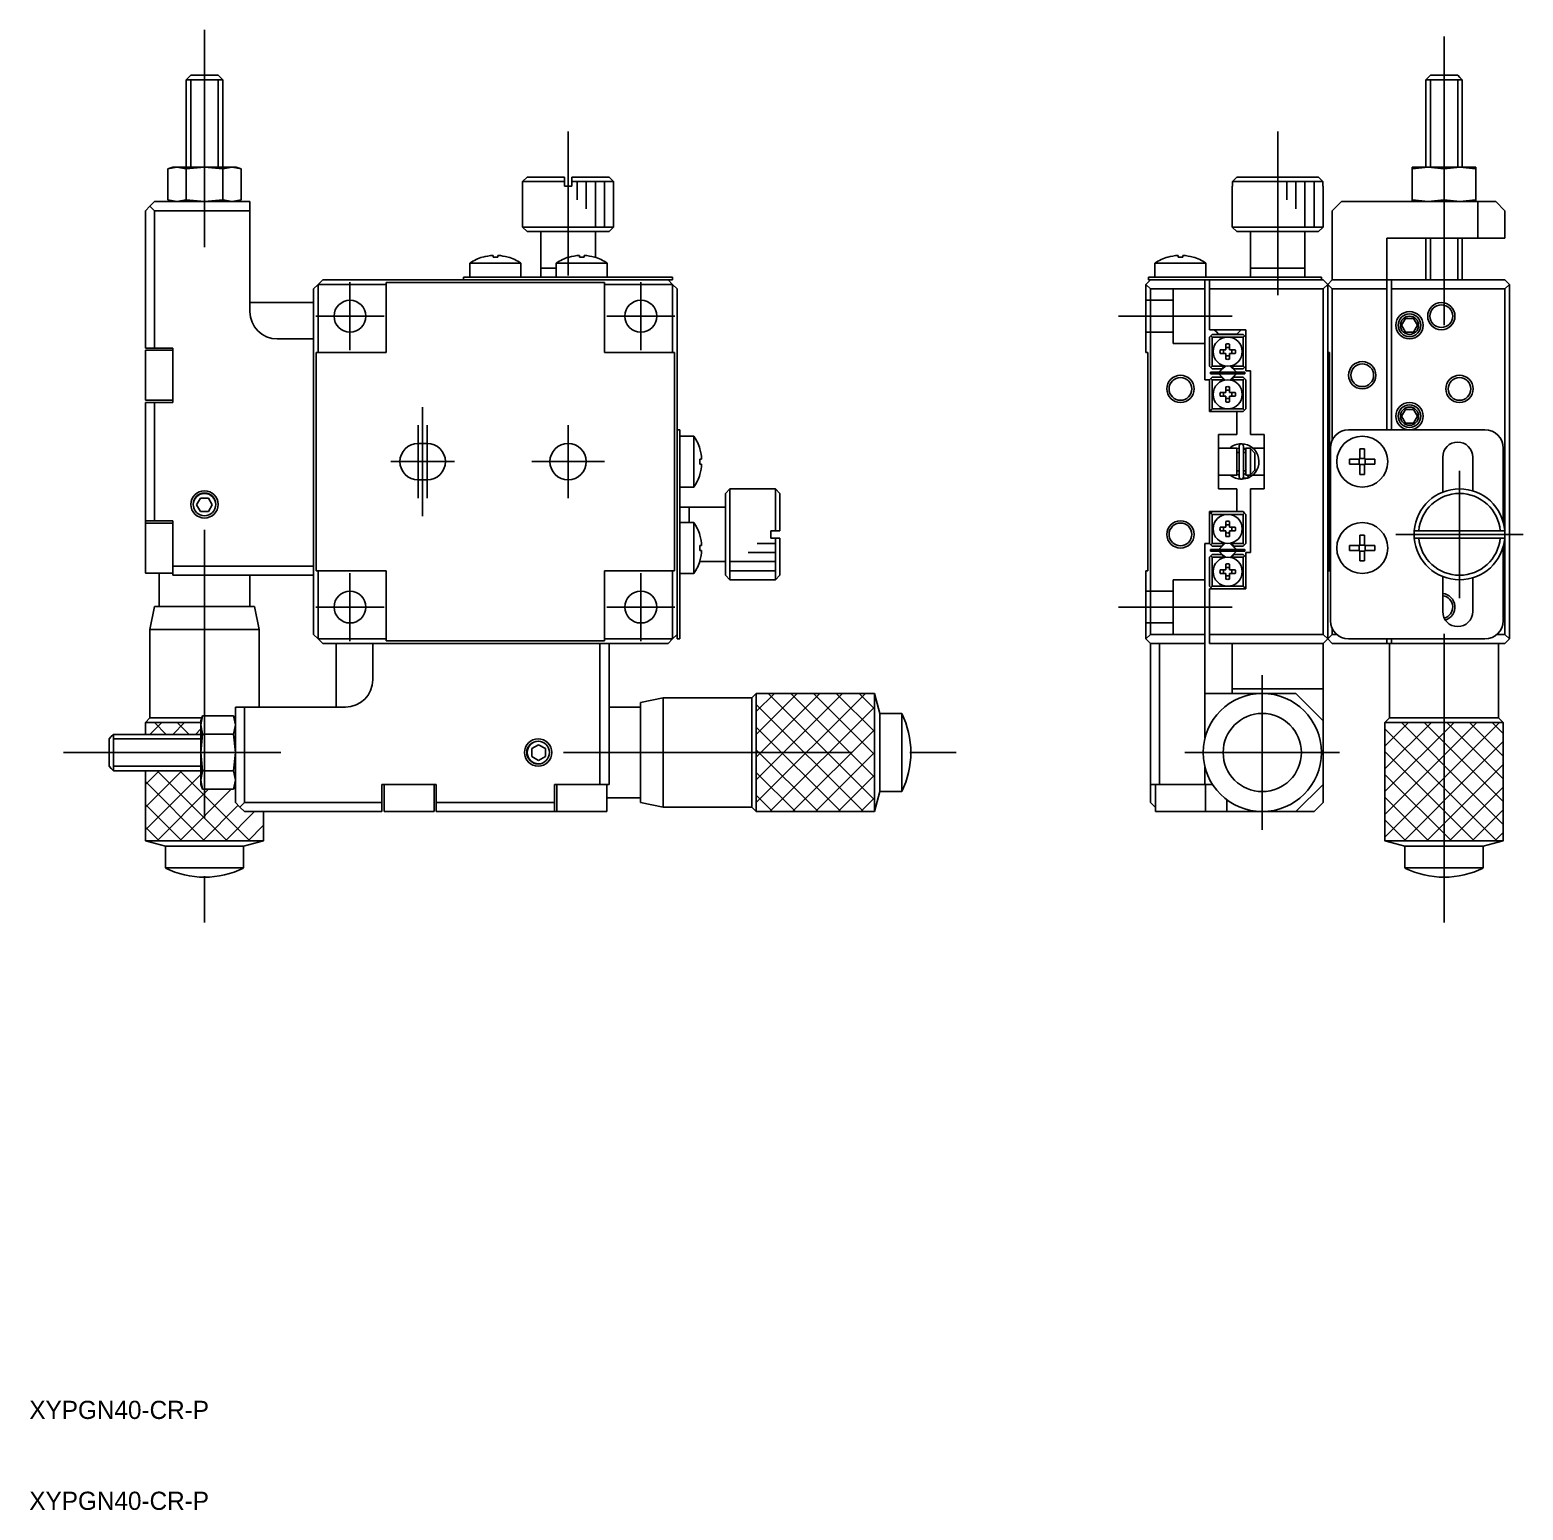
# Model space of a CAD drawing. Extents: x 10 to 359, y 7 to 229.
# Drawn here: x 10.1 to 174.3, y 10 to 172.8 of the extents above; entities that cross this region are included whole.
import ezdxf

# ---------------------------------------------------------------- set-up
doc = ezdxf.new("R2010")
doc.units = 0
doc.linetypes.add('CENTER', pattern=[50.8, 31.75, -6.35, 6.35, -6.35])
doc.linetypes.add('DASHED', pattern=[19.05, 12.7, -6.35])
doc.layers.get('0').update_dxf_attribs({"linetype": 'CONTINUOUS'})
doc.layers.add('CENTER', color=1, linetype='CENTER')
doc.styles.get("Standard").update_dxf_attribs({"font": 'FGP教科書体NT-M'})

msp = doc.modelspace()

# ---------------------------------------------------------------- linework, layer by layer
at = {"color": 7, "linetype": 'CONTINUOUS'}
for p, q in [((27.27, 167.31), (27.52, 167.56)), ((27.52, 167.56), (27.77, 167.81)), ((30.77, 167.81), (27.77, 167.81)), ((30.77, 167.81), (31.02, 167.56)), ((31.02, 167.56), (31.27, 167.31)), ((163.63, 167.31), (163.88, 167.56)), ((163.88, 167.56), (164.13, 167.81)), ((165.63, 167.81), (164.13, 167.81)), ((167.13, 167.81), (165.63, 167.81)), ((167.13, 167.81), (167.38, 167.56)), ((167.38, 167.56), (167.63, 167.31)), ((27.27, 167.31), (31.27, 167.31)), ((27.27, 157.71), (27.27, 167.31)), ((31.27, 167.31), (31.27, 157.71)), ((163.63, 167.31), (165.63, 167.31)), ((163.63, 157.71), (163.63, 167.31)), ((165.63, 167.31), (167.63, 167.31)), ((167.63, 167.31), (167.63, 157.71)), ((25.22, 157.51), (26.23, 157.71)), ((25.22, 157.51), (25.77, 157.71)), ((26.23, 157.71), (25.77, 157.71)), ((26.23, 157.71), (27.25, 157.51)), ((29.27, 157.71), (26.23, 157.71)), ((27.25, 157.51), (29.27, 157.71)), ((29.27, 157.71), (31.29, 157.51)), ((32.3, 157.71), (29.27, 157.71)), ((31.29, 157.51), (32.3, 157.71)), ((32.3, 157.71), (33.31, 157.51)), ((32.77, 157.71), (32.3, 157.71)), ((32.77, 157.71), (33.31, 157.51)), ((162.13, 157.51), (163.88, 157.71)), ((162.13, 157.71), (162.13, 157.51)), ((163.88, 157.71), (162.13, 157.71)), ((163.88, 157.71), (165.63, 157.51)), ((167.38, 157.71), (163.88, 157.71)), ((165.63, 157.51), (167.38, 157.71)), ((167.38, 157.71), (169.13, 157.51)), ((169.13, 157.71), (167.38, 157.71)), ((169.13, 157.51), (169.13, 157.71)), ((25.22, 154.1), (25.22, 157.51)), ((27.25, 154.1), (27.25, 157.51)), ((31.29, 157.51), (31.29, 154.1)), ((33.31, 154.1), (33.31, 157.51)), ((64.27, 156.11), (64.77, 156.61)), ((64.27, 156.11), (68.87, 156.11)), ((64.27, 151.11), (64.27, 156.11)), ((68.87, 156.61), (64.77, 156.61)), ((68.87, 156.11), (68.87, 156.61)), ((68.87, 155.61), (68.87, 156.11)), ((73.77, 156.61), (69.67, 156.61)), ((69.67, 156.61), (69.67, 156.11)), ((69.67, 156.11), (74.27, 156.11)), ((69.67, 156.11), (69.67, 155.61)), ((73.77, 156.61), (74.27, 156.11)), ((74.27, 156.11), (74.27, 151.11)), ((142.84, 156.61), (142.34, 156.11)), ((142.34, 156.11), (152.31, 156.11)), ((142.34, 156.11), (142.34, 155.61)), ((151.81, 156.61), (142.84, 156.61)), ((152.31, 156.11), (151.81, 156.61)), ((152.31, 155.61), (152.31, 156.11)), ((162.13, 157.51), (162.13, 154.1)), ((165.63, 154.1), (165.63, 157.51)), ((169.13, 154.1), (169.13, 157.51)), ((69.67, 155.61), (68.87, 155.61)), ((142.34, 155.61), (142.33, 155.61)), ((142.33, 151.11), (142.33, 155.61)), ((152.33, 155.61), (152.31, 155.61)), ((152.33, 155.61), (152.33, 151.11)), ((22.77, 152.91), (23.27, 153.41)), ((22.77, 152.91), (22.77, 137.81)), ((23.27, 153.41), (23.77, 153.91)), ((23.27, 153.41), (23.77, 152.91)), ((34.27, 153.91), (23.77, 153.91)), ((23.77, 152.91), (34.27, 152.91)), ((23.77, 137.81), (23.77, 152.91)), ((26.23, 153.91), (25.22, 154.1)), ((25.77, 153.91), (25.22, 154.1)), ((27.25, 154.1), (26.23, 153.91)), ((29.27, 153.91), (27.25, 154.1)), ((31.29, 154.1), (29.27, 153.91)), ((32.3, 153.91), (31.29, 154.1)), ((33.31, 154.1), (32.3, 153.91)), ((33.31, 154.1), (32.77, 153.91)), ((34.27, 152.91), (34.27, 153.91)), ((34.27, 152.91), (34.27, 141.81)), ((153.33, 152.91), (154.33, 153.91)), ((153.33, 152.91), (153.33, 145.31)), ((154.33, 153.91), (169.33, 153.91)), ((163.88, 153.91), (162.13, 154.1)), ((162.13, 154.1), (162.13, 153.91)), ((165.63, 154.1), (163.88, 153.91)), ((167.38, 153.91), (165.63, 154.1)), ((169.13, 154.1), (167.38, 153.91)), ((169.13, 153.91), (169.13, 154.1)), ((169.33, 153.91), (169.33, 149.91)), ((171.33, 153.91), (169.33, 153.91)), ((171.33, 153.91), (172.33, 152.91)), ((172.33, 149.91), (172.33, 152.91)), ((69.27, 151.11), (64.27, 151.11)), ((64.77, 150.61), (64.27, 151.11)), ((64.77, 150.61), (69.27, 150.61)), ((64.77, 150.61), (66.27, 150.61)), ((66.27, 150.61), (72.27, 150.61)), ((69.27, 150.61), (66.27, 150.61)), ((66.27, 146.61), (66.27, 150.61)), ((74.27, 151.11), (69.27, 151.11)), ((69.27, 150.61), (73.77, 150.61)), ((72.27, 150.61), (69.27, 150.61)), ((72.27, 150.61), (73.77, 150.61)), ((72.27, 150.61), (72.27, 147.78)), ((74.27, 151.11), (73.77, 150.61)), ((152.33, 151.11), (142.33, 151.11)), ((142.83, 150.61), (142.33, 151.11)), ((142.83, 150.61), (151.83, 150.61)), ((144.33, 146.61), (144.33, 150.61)), ((150.33, 150.61), (150.33, 146.61)), ((152.33, 151.11), (151.83, 150.61)), ((159.33, 149.91), (169.33, 149.91)), ((159.33, 145.31), (159.33, 149.91)), ((163.63, 145.31), (163.63, 149.91)), ((167.63, 149.91), (167.63, 145.31)), ((169.33, 149.91), (172.33, 149.91)), ((61.01, 147.99), (61.01, 147.8)), ((61.53, 147.8), (61.53, 147.99)), ((70.51, 147.99), (70.51, 147.8)), ((71.03, 147.8), (71.03, 147.99)), ((136.37, 147.99), (136.37, 147.8)), ((136.89, 147.8), (136.89, 147.99)), ((61.27, 147.15), (58.47, 147.15)), ((58.47, 145.61), (58.47, 147.15)), ((59.86, 147.81), (59.87, 147.8)), ((61.01, 147.8), (61.53, 147.8)), ((64.07, 147.15), (61.27, 147.15)), ((62.67, 147.8), (62.67, 147.81)), ((64.07, 147.15), (64.07, 145.61)), ((67.97, 146.61), (66.27, 146.61)), ((66.27, 146.61), (67.97, 146.61)), ((66.27, 145.61), (66.27, 146.61)), ((70.77, 147.15), (67.97, 147.15)), ((67.97, 145.61), (67.97, 147.15)), ((69.36, 147.81), (69.37, 147.8)), ((70.51, 147.8), (71.03, 147.8)), ((73.57, 147.15), (70.77, 147.15)), ((72.17, 147.8), (72.17, 147.81)), ((73.57, 147.15), (73.57, 145.61)), ((139.43, 147.15), (133.83, 147.15)), ((133.83, 145.61), (133.83, 147.15)), ((135.22, 147.81), (135.23, 147.8)), ((136.37, 147.8), (136.89, 147.8)), ((138.03, 147.8), (138.03, 147.81)), ((139.43, 147.15), (139.43, 145.61)), ((150.33, 146.61), (144.33, 146.61)), ((144.33, 146.61), (150.33, 146.61)), ((144.33, 145.61), (144.33, 146.61)), ((150.33, 146.61), (150.33, 145.61)), ((41.27, 144.31), (41.77, 144.81)), ((41.77, 144.81), (42.27, 145.31)), ((41.77, 137.31), (41.77, 144.81)), ((41.77, 144.81), (49.27, 144.81)), ((58.89, 145.31), (42.27, 145.31)), ((73.27, 145.01), (49.27, 145.01)), ((49.27, 145.01), (49.27, 144.81)), ((49.27, 145.01), (49.27, 144.81)), ((49.27, 144.81), (49.27, 137.31)), ((57.77, 145.61), (57.77, 145.31)), ((59.77, 145.61), (57.77, 145.61)), ((58.89, 145.31), (59.77, 145.31)), ((78.77, 145.61), (59.77, 145.61)), ((59.77, 145.31), (78.77, 145.31)), ((73.27, 144.81), (73.27, 145.01)), ((73.27, 144.81), (80.77, 144.81)), ((73.27, 137.31), (73.27, 144.81)), ((80.77, 145.61), (78.77, 145.61)), ((78.77, 145.31), (79.64, 145.31)), ((80.27, 145.31), (79.64, 145.31)), ((80.27, 145.31), (80.77, 145.31)), ((80.27, 145.31), (80.77, 144.81)), ((80.77, 145.31), (80.77, 145.61)), ((80.77, 144.81), (81.27, 144.31)), ((80.77, 144.81), (80.77, 137.31)), ((133.33, 145.31), (132.83, 144.81)), ((132.83, 144.81), (133.33, 144.31)), ((132.83, 144.81), (132.83, 137.31)), ((135.13, 145.61), (133.13, 145.61)), ((133.13, 145.61), (133.13, 145.31)), ((133.13, 145.31), (133.33, 145.31)), ((133.8, 145.31), (133.33, 145.31)), ((133.8, 145.31), (135.13, 145.31)), ((135.13, 145.61), (150.13, 145.61)), ((135.13, 145.31), (150.13, 145.31)), ((139.33, 144.31), (139.33, 145.31)), ((139.83, 145.31), (139.83, 144.31)), ((152.13, 145.61), (150.13, 145.61)), ((150.13, 145.31), (151.45, 145.31)), ((152.33, 145.31), (151.45, 145.31)), ((152.13, 145.31), (152.13, 145.61)), ((152.33, 145.31), (152.83, 144.81)), ((152.83, 144.81), (152.33, 144.31)), ((153.33, 145.31), (152.83, 144.81)), ((152.83, 105.81), (152.83, 144.81)), ((152.83, 144.81), (153.33, 144.31)), ((152.83, 144.81), (152.83, 137.31)), ((159.33, 145.31), (153.33, 145.31)), ((159.33, 144.31), (159.33, 145.31)), ((159.83, 145.31), (159.33, 145.31)), ((159.83, 145.31), (159.83, 144.31)), ((172.33, 145.31), (159.83, 145.31)), ((172.33, 145.31), (172.83, 144.81)), ((172.83, 144.81), (172.33, 144.31)), ((172.83, 105.81), (172.83, 144.81)), ((41.27, 144.31), (41.27, 106.31)), ((81.27, 106.31), (81.27, 144.31)), ((133.33, 144.31), (139.33, 144.31)), ((133.33, 106.31), (133.33, 144.31)), ((139.33, 144.31), (139.33, 134.31)), ((139.83, 139.81), (139.83, 144.31)), ((139.83, 144.31), (152.33, 144.31)), ((152.33, 144.31), (152.33, 106.31)), ((153.33, 144.31), (159.33, 144.31)), ((153.33, 127.68), (153.33, 144.31)), ((159.33, 144.31), (159.33, 128.81)), ((159.83, 144.31), (172.33, 144.31)), ((159.83, 128.81), (159.83, 144.31)), ((172.33, 144.31), (172.33, 117.31)), ((34.27, 142.81), (41.27, 142.81)), ((143.83, 139.81), (139.83, 139.81)), ((140.58, 139.58), (140.35, 139.81)), ((143.31, 139.81), (143.08, 139.58)), ((143.83, 135.31), (143.83, 139.81)), ((161.39, 141.06), (160.96, 140.31)), ((160.96, 140.31), (161.39, 139.56)), ((162.26, 141.06), (161.39, 141.06)), ((162.69, 140.31), (162.26, 141.06)), ((162.26, 139.56), (162.69, 140.31)), ((37.27, 138.81), (41.27, 138.81)), ((41.27, 138.81), (41.27, 113.81)), ((41.27, 138.81), (41.27, 113.81)), ((139.83, 139.01), (139.98, 139.16)), ((139.83, 135.81), (139.83, 139.01)), ((140.13, 139.31), (139.98, 139.16)), ((139.98, 139.16), (140.13, 139.01)), ((140.13, 139.31), (143.53, 139.31)), ((140.13, 139.01), (140.13, 135.81)), ((141.83, 139.01), (140.13, 139.01)), ((140.83, 139.33), (140.58, 139.58)), ((140.83, 139.33), (141.83, 139.33)), ((141.63, 138.23), (141.63, 137.61)), ((141.83, 139.33), (142.83, 139.33)), ((143.53, 139.01), (141.83, 139.01)), ((142.03, 137.61), (142.03, 138.23)), ((143.08, 139.58), (142.83, 139.33)), ((143.68, 139.16), (143.53, 139.31)), ((143.53, 139.01), (143.68, 139.16)), ((143.53, 135.81), (143.53, 139.01)), ((143.68, 139.16), (143.83, 139.01)), ((161.39, 139.56), (162.26, 139.56)), ((22.77, 137.81), (23.77, 137.81)), ((22.77, 132.06), (22.77, 137.56)), ((22.77, 137.56), (25.77, 137.56)), ((23.77, 137.81), (25.77, 137.81)), ((25.77, 137.81), (25.77, 131.81)), ((41.57, 137.31), (41.57, 113.31)), ((41.77, 137.31), (41.57, 137.31)), ((49.27, 137.31), (41.77, 137.31)), ((80.77, 137.31), (73.27, 137.31)), ((80.97, 137.31), (80.77, 137.31)), ((80.97, 113.31), (80.97, 137.31)), ((133.03, 137.31), (132.83, 137.31)), ((133.03, 113.31), (133.03, 137.31)), ((141.63, 137.61), (141, 137.61)), ((141, 137.21), (141.63, 137.21)), ((141.63, 137.21), (141.63, 136.58)), ((142.65, 137.61), (142.03, 137.61)), ((142.03, 136.58), (142.03, 137.21)), ((142.03, 137.21), (142.65, 137.21)), ((153.03, 137.31), (152.83, 137.31)), ((153.03, 113.31), (153.03, 137.31)), ((139.98, 135.66), (139.83, 135.81)), ((139.93, 135.16), (139.93, 134.96)), ((143.73, 135.16), (139.93, 135.16)), ((143.73, 134.96), (139.93, 134.96)), ((140.13, 135.81), (139.98, 135.66)), ((139.98, 135.66), (140.13, 135.51)), ((140.13, 135.81), (141.43, 135.81)), ((141.13, 135.51), (140.13, 135.51)), ((140.93, 135.22), (141.54, 135.83)), ((140.93, 135.18), (141.31, 135.57)), ((141.54, 134.28), (140.93, 134.9)), ((141.13, 135.51), (141.43, 135.81)), ((141.31, 135.57), (141.57, 135.83)), ((141.43, 135.81), (141.47, 135.85)), ((142.73, 134.93), (142.08, 134.29)), ((142.11, 135.83), (142.73, 135.22)), ((142.73, 134.9), (142.11, 134.28)), ((142.19, 135.85), (142.23, 135.81)), ((142.23, 135.81), (143.53, 135.81)), ((142.23, 135.81), (142.53, 135.51)), ((143.53, 135.51), (142.53, 135.51)), ((143.68, 135.66), (143.53, 135.81)), ((143.53, 135.51), (143.68, 135.66)), ((143.83, 135.81), (143.68, 135.66)), ((143.73, 134.96), (143.73, 135.16)), ((144.33, 135.31), (143.83, 135.31)), ((144.33, 128.31), (144.33, 135.31)), ((139.33, 134.31), (139.83, 134.31)), ((139.83, 134.31), (139.98, 134.46)), ((139.83, 134.31), (139.83, 130.81)), ((140.13, 134.61), (139.98, 134.46)), ((139.98, 134.46), (140.13, 134.31)), ((140.13, 134.61), (141.13, 134.61)), ((141.43, 134.31), (140.13, 134.31)), ((140.13, 134.31), (140.13, 131.11)), ((141.43, 134.31), (141.13, 134.61)), ((141.47, 134.27), (141.43, 134.31)), ((141.63, 133.53), (141.63, 132.91)), ((142.03, 132.91), (142.03, 133.53)), ((142.23, 134.31), (142.19, 134.27)), ((142.53, 134.61), (142.23, 134.31)), ((143.53, 134.31), (142.23, 134.31)), ((142.53, 134.61), (143.53, 134.61)), ((143.68, 134.46), (143.53, 134.61)), ((143.53, 134.31), (143.68, 134.46)), ((143.53, 131.11), (143.53, 134.31)), ((143.68, 134.46), (143.83, 134.31)), ((143.83, 134.31), (143.83, 131.11)), ((25.77, 132.06), (22.77, 132.06)), ((23.77, 131.81), (22.77, 131.81)), ((22.77, 131.81), (22.77, 118.81)), ((23.77, 131.81), (25.77, 131.81)), ((23.77, 118.81), (23.77, 131.81)), ((141.63, 132.91), (141, 132.91)), ((141, 132.51), (141.63, 132.51)), ((141.63, 132.51), (141.63, 131.88)), ((142.65, 132.91), (142.03, 132.91)), ((142.03, 132.51), (142.65, 132.51)), ((142.03, 131.88), (142.03, 132.51)), ((139.98, 130.96), (139.83, 131.11)), ((139.83, 130.81), (142.83, 130.81)), ((140.13, 131.11), (139.98, 130.96)), ((139.98, 130.96), (140.13, 130.81)), ((140.13, 131.11), (141.83, 131.11)), ((141.83, 131.11), (143.53, 131.11)), ((143.53, 130.81), (142.83, 130.81)), ((142.83, 130.81), (142.83, 128.31)), ((143.68, 130.96), (143.53, 131.11)), ((143.53, 130.81), (143.68, 130.96)), ((143.83, 131.11), (143.68, 130.96)), ((161.39, 131.06), (160.96, 130.31)), ((160.96, 130.31), (161.39, 129.56)), ((162.26, 131.06), (161.39, 131.06)), ((162.69, 130.31), (162.26, 131.06)), ((162.26, 129.56), (162.69, 130.31)), ((81.57, 128.81), (81.27, 128.81)), ((81.57, 126.81), (81.57, 128.81)), ((142.83, 128.31), (140.83, 128.31)), ((140.83, 128.31), (140.83, 126.38)), ((145.83, 128.31), (144.33, 128.31)), ((145.83, 122.31), (145.83, 128.31)), ((155.13, 128.81), (170.13, 128.81)), ((161.39, 129.56), (162.26, 129.56)), ((52.77, 127.31), (53.77, 127.31)), ((81.27, 127.68), (81.27, 126.81)), ((81.27, 126.81), (81.27, 107.81)), ((81.57, 128.11), (83.11, 128.11)), ((81.57, 107.81), (81.57, 126.81)), ((83.11, 125.31), (83.11, 128.11)), ((83.77, 126.71), (83.76, 126.71)), ((140.83, 126.81), (142.83, 126.81)), ((142.83, 126.81), (142.83, 123.81)), ((143.1, 126.81), (142.83, 126.74)), ((143.1, 123.6), (143.1, 127.05)), ((143.55, 127.05), (143.55, 123.6)), ((143.83, 126.74), (143.55, 126.81)), ((143.56, 126.52), (143.55, 126.5)), ((143.55, 126.5), (143.55, 126.49)), ((143.55, 126.49), (143.55, 126.48)), ((143.57, 126.54), (143.56, 126.53)), ((143.56, 126.53), (143.56, 126.52)), ((143.58, 126.57), (143.57, 126.56)), ((143.57, 126.56), (143.57, 126.54)), ((143.59, 126.59), (143.58, 126.58)), ((143.58, 126.58), (143.58, 126.57)), ((143.6, 126.6), (143.59, 126.59)), ((143.61, 126.61), (143.6, 126.6)), ((143.62, 126.63), (143.61, 126.62)), ((143.61, 126.62), (143.61, 126.61)), ((143.63, 126.64), (143.62, 126.63)), ((143.64, 126.65), (143.63, 126.64)), ((143.65, 126.66), (143.64, 126.65)), ((143.66, 126.67), (143.65, 126.66)), ((143.68, 126.68), (143.66, 126.67)), ((143.69, 126.68), (143.68, 126.68)), ((143.7, 126.69), (143.69, 126.68)), ((143.71, 126.7), (143.7, 126.69)), ((143.72, 126.7), (143.71, 126.7)), ((143.74, 126.71), (143.72, 126.7)), ((143.75, 126.71), (143.74, 126.71)), ((143.76, 126.71), (143.75, 126.71)), ((143.78, 126.72), (143.76, 126.71)), ((143.79, 126.72), (143.78, 126.72)), ((143.8, 126.72), (143.79, 126.72)), ((143.82, 126.72), (143.8, 126.72)), ((143.83, 126.72), (143.82, 126.72)), ((143.83, 123.81), (143.83, 126.81)), ((143.83, 126.31), (143.83, 126.81)), ((143.83, 126.81), (144.33, 126.81)), ((144.04, 127.13), (144.1, 127.11)), ((144.1, 127.11), (144.12, 127.1)), ((144.11, 127.11), (144.11, 127.1)), ((144.33, 126.81), (144.33, 126.76)), ((144.33, 126.76), (144.33, 123.87)), ((144.83, 126.23), (144.33, 126.76)), ((144.59, 126.81), (145.83, 126.81)), ((153.13, 107.81), (153.13, 126.81)), ((156.89, 126.71), (156.37, 126.71)), ((156.37, 126.71), (156.37, 125.57)), ((156.89, 125.57), (156.89, 126.71)), ((156.89, 126.71), (156.89, 125.64)), ((172.13, 126.81), (172.13, 118.71)), ((83.11, 122.51), (83.11, 125.31)), ((83.76, 125.57), (83.76, 125.05)), ((83.95, 125.57), (83.76, 125.57)), ((83.76, 125.05), (83.95, 125.05)), ((140.83, 126.38), (140.83, 124.23)), ((142.83, 126.31), (143.1, 126.31)), ((143.55, 126.48), (143.55, 126.46)), ((143.55, 126.46), (143.55, 126.45)), ((143.55, 126.45), (143.55, 126.44)), ((143.55, 126.31), (143.83, 126.31)), ((143.83, 124.31), (143.83, 126.31)), ((143.83, 126.31), (143.83, 124.31)), ((144.83, 124.39), (144.83, 126.23)), ((155.23, 125.57), (155.23, 125.05)), ((156.37, 125.57), (155.23, 125.57)), ((155.23, 125.05), (156.37, 125.05)), ((156.3, 125.57), (156.3, 125.05)), ((156.89, 125.64), (156.37, 125.64)), ((156.37, 125.05), (156.37, 123.91)), ((156.37, 124.98), (156.89, 124.98)), ((156.89, 125.57), (156.89, 125.64)), ((158.03, 125.57), (156.89, 125.57)), ((156.89, 125.05), (158.03, 125.05)), ((156.89, 123.91), (156.89, 125.05)), ((156.89, 124.98), (156.89, 125.05)), ((156.89, 123.91), (156.89, 124.98)), ((156.96, 125.05), (156.96, 125.57)), ((158.03, 125.05), (158.03, 125.57)), ((165.48, 125.81), (165.48, 121.95)), ((168.78, 122.09), (168.78, 125.81)), ((52.77, 123.31), (53.77, 123.31)), ((83.76, 123.91), (83.77, 123.9)), ((140.83, 124.23), (140.83, 122.31)), ((142.83, 123.81), (140.83, 123.81)), ((143.1, 124.31), (142.83, 124.31)), ((142.83, 123.91), (143.1, 123.84)), ((144.05, 123.51), (143.35, 123.37)), ((143.55, 123.53), (143.54, 123.53)), ((143.83, 124.31), (143.55, 124.31)), ((143.55, 124.2), (143.55, 124.19)), ((143.55, 124.19), (143.55, 124.18)), ((143.55, 124.18), (143.55, 124.16)), ((143.55, 124.16), (143.55, 124.15)), ((143.55, 124.15), (143.56, 124.14)), ((143.58, 123.52), (143.55, 123.53)), ((143.56, 124.14), (143.56, 124.12)), ((143.56, 124.12), (143.56, 124.11)), ((143.56, 124.11), (143.57, 124.1)), ((143.57, 124.1), (143.57, 124.08)), ((143.57, 124.08), (143.58, 124.07)), ((143.58, 124.07), (143.59, 124.06)), ((143.62, 123.5), (143.58, 123.52)), ((143.59, 124.06), (143.59, 124.05)), ((143.59, 124.05), (143.6, 124.04)), ((143.6, 124.04), (143.61, 124.03)), ((143.61, 124.03), (143.62, 124.02)), ((143.62, 124.02), (143.63, 124.01)), ((143.65, 123.5), (143.62, 123.5)), ((143.63, 124.01), (143.64, 124)), ((143.64, 124), (143.65, 123.99)), ((143.65, 123.99), (143.66, 123.98)), ((143.69, 123.49), (143.65, 123.5)), ((143.66, 123.98), (143.67, 123.97)), ((143.67, 123.97), (143.68, 123.97)), ((143.68, 123.97), (143.69, 123.96)), ((143.69, 123.96), (143.7, 123.95)), ((143.72, 123.48), (143.69, 123.49)), ((143.7, 123.95), (143.72, 123.95)), ((143.72, 123.95), (143.73, 123.94)), ((143.76, 123.48), (143.72, 123.48)), ((143.73, 123.94), (143.74, 123.94)), ((143.74, 123.94), (143.75, 123.93)), ((143.75, 123.93), (143.77, 123.93)), ((143.79, 123.48), (143.76, 123.48)), ((143.77, 123.93), (143.78, 123.93)), ((143.78, 123.93), (143.79, 123.93)), ((143.79, 123.93), (143.81, 123.93)), ((143.83, 123.48), (143.79, 123.48)), ((143.81, 123.93), (143.82, 123.93)), ((143.82, 123.93), (143.83, 123.93)), ((143.83, 123.81), (143.83, 124.31)), ((144.33, 123.81), (143.83, 123.81)), ((143.86, 123.48), (143.83, 123.48)), ((143.9, 123.48), (143.86, 123.48)), ((143.93, 123.49), (143.9, 123.48)), ((143.97, 123.49), (143.93, 123.49)), ((144, 123.5), (143.97, 123.49)), ((144.04, 123.51), (144, 123.5)), ((144.02, 123.81), (144.03, 123.79)), ((144.03, 123.8), (144.03, 123.81)), ((144.11, 123.54), (144.03, 123.8)), ((144.03, 123.79), (144.03, 123.77)), ((144.03, 123.77), (144.04, 123.76)), ((144.04, 123.76), (144.05, 123.74)), ((144.07, 123.52), (144.04, 123.51)), ((144.05, 123.74), (144.06, 123.72)), ((144.06, 123.72), (144.06, 123.71)), ((144.06, 123.71), (144.07, 123.69)), ((144.07, 123.69), (144.07, 123.67)), ((144.07, 123.67), (144.08, 123.66)), ((144.1, 123.54), (144.07, 123.52)), ((144.08, 123.66), (144.09, 123.64)), ((144.09, 123.64), (144.09, 123.63)), ((144.09, 123.63), (144.09, 123.62)), ((144.09, 123.62), (144.1, 123.6)), ((144.1, 123.6), (144.1, 123.59)), ((144.1, 123.59), (144.1, 123.58)), ((144.1, 123.58), (144.11, 123.57)), ((144.11, 123.54), (144.1, 123.54)), ((144.1, 123.54), (144.1, 123.54)), ((144.11, 123.57), (144.11, 123.56)), ((144.11, 123.56), (144.11, 123.55)), ((144.14, 123.55), (144.11, 123.54)), ((144.11, 123.55), (144.11, 123.55)), ((144.11, 123.55), (144.11, 123.54)), ((144.11, 123.54), (144.11, 123.54)), ((144.33, 123.87), (144.83, 124.39)), ((144.33, 123.87), (144.33, 123.81)), ((145.83, 123.81), (144.55, 123.81)), ((144.55, 123.81), (144.55, 123.81)), ((144.55, 123.81), (144.55, 123.81)), ((144.83, 124.39), (144.83, 124.39)), ((156.37, 123.91), (156.89, 123.91)), ((83.11, 122.51), (81.57, 122.51)), ((86.57, 121.81), (87.07, 122.31)), ((86.57, 121.81), (86.57, 117.31)), ((86.57, 121.81), (86.57, 120.31)), ((87.07, 117.31), (87.07, 122.31)), ((87.07, 122.31), (92.07, 122.31)), ((92.07, 122.31), (92.07, 117.71)), ((92.07, 122.31), (92.57, 121.81)), ((92.57, 117.71), (92.57, 121.81)), ((140.83, 122.31), (142.83, 122.31)), ((142.83, 122.31), (142.83, 119.81)), ((144.33, 122.31), (145.83, 122.31)), ((144.33, 115.31), (144.33, 122.31)), ((28.83, 121.31), (28.4, 120.56)), ((28.4, 120.56), (28.83, 119.81)), ((29.7, 121.31), (28.83, 121.31)), ((30.13, 120.56), (29.7, 121.31)), ((29.7, 119.81), (30.13, 120.56)), ((81.57, 120.31), (82.57, 120.31)), ((82.57, 118.61), (82.57, 120.31)), ((82.57, 120.31), (82.57, 118.61)), ((82.57, 120.31), (86.57, 120.31)), ((86.57, 120.31), (86.57, 114.31)), ((86.57, 117.31), (86.57, 120.31)), ((22.77, 118.81), (23.77, 118.81)), ((22.77, 118.81), (22.77, 118.56)), ((22.77, 113.06), (22.77, 118.56)), ((22.77, 118.56), (25.77, 118.56)), ((23.77, 118.81), (25.77, 118.81)), ((25.77, 118.81), (25.77, 113.81)), ((28.83, 119.81), (29.7, 119.81)), ((81.57, 118.61), (83.11, 118.61)), ((83.11, 115.81), (83.11, 118.61)), ((139.83, 119.81), (139.83, 116.31)), ((142.83, 119.81), (139.83, 119.81)), ((139.98, 119.66), (139.83, 119.51)), ((139.98, 119.66), (140.13, 119.81)), ((140.13, 119.51), (139.98, 119.66)), ((140.13, 116.31), (140.13, 119.51)), ((140.13, 119.51), (141.83, 119.51)), ((141.63, 118.11), (141.63, 118.73)), ((141.83, 119.51), (143.53, 119.51)), ((142.03, 118.73), (142.03, 118.11)), ((143.53, 119.81), (142.83, 119.81)), ((143.53, 119.81), (143.68, 119.66)), ((143.68, 119.66), (143.53, 119.51)), ((143.53, 119.51), (143.53, 116.31)), ((143.83, 119.51), (143.68, 119.66)), ((143.83, 116.31), (143.83, 119.51)), ((83.77, 117.21), (83.76, 117.21)), ((86.57, 117.31), (86.57, 112.81)), ((86.57, 114.31), (86.57, 117.31)), ((87.07, 112.31), (87.07, 117.31)), ((91.57, 116.91), (91.57, 117.71)), ((91.57, 117.71), (92.07, 117.71)), ((92.07, 116.91), (91.57, 116.91)), ((92.07, 117.71), (92.57, 117.71)), ((92.07, 116.91), (92.07, 112.31)), ((92.57, 116.91), (92.07, 116.91)), ((92.57, 112.81), (92.57, 116.91)), ((141, 118.11), (141.63, 118.11)), ((141.63, 117.71), (141, 117.71)), ((141.63, 117.08), (141.63, 117.71)), ((142.03, 118.11), (142.65, 118.11)), ((142.65, 117.71), (142.03, 117.71)), ((142.03, 117.71), (142.03, 117.08)), ((156.89, 117.21), (156.37, 117.21)), ((156.37, 117.21), (156.37, 116.07)), ((156.89, 116.07), (156.89, 117.21)), ((156.89, 117.21), (156.89, 116.14)), ((162.34, 117.71), (162.84, 117.71)), ((162.84, 116.91), (162.34, 116.91)), ((162.84, 117.71), (171.81, 117.71)), ((171.81, 116.91), (162.84, 116.91)), ((171.81, 117.71), (172.31, 117.71)), ((172.31, 116.91), (171.81, 116.91)), ((172.33, 117.31), (172.33, 106.31)), ((83.11, 113.01), (83.11, 115.81)), ((83.76, 116.07), (83.76, 115.55)), ((83.95, 116.07), (83.76, 116.07)), ((83.76, 115.55), (83.95, 115.55)), ((139.33, 116.31), (139.33, 106.31)), ((139.83, 116.31), (139.33, 116.31)), ((139.83, 116.31), (139.98, 116.16)), ((143.73, 115.66), (139.93, 115.66)), ((139.93, 115.46), (139.93, 115.66)), ((143.73, 115.46), (139.93, 115.46)), ((139.98, 116.16), (140.13, 116.31)), ((140.13, 116.01), (139.98, 116.16)), ((139.98, 114.96), (140.13, 115.11)), ((141.43, 116.31), (140.13, 116.31)), ((140.13, 116.01), (141.13, 116.01)), ((141.13, 115.11), (140.13, 115.11)), ((140.93, 115.72), (141.54, 116.33)), ((140.93, 115.43), (141.31, 115.04)), ((141.54, 114.78), (140.93, 115.4)), ((141.43, 116.31), (141.13, 116.01)), ((141.13, 115.11), (141.43, 114.81)), ((141.31, 115.04), (141.57, 114.79)), ((141.47, 116.35), (141.43, 116.31)), ((142.73, 115.68), (142.08, 116.33)), ((142.11, 116.33), (142.73, 115.72)), ((142.73, 115.4), (142.11, 114.78)), ((142.23, 116.31), (142.19, 116.35)), ((143.53, 116.31), (142.23, 116.31)), ((142.53, 116.01), (142.23, 116.31)), ((142.23, 114.81), (142.53, 115.11)), ((142.53, 116.01), (143.53, 116.01)), ((143.53, 115.11), (142.53, 115.11)), ((143.53, 116.31), (143.68, 116.16)), ((143.68, 116.16), (143.53, 116.01)), ((143.53, 115.11), (143.68, 114.96)), ((143.68, 116.16), (143.83, 116.31)), ((143.73, 115.66), (143.73, 115.46)), ((143.83, 115.31), (144.33, 115.31)), ((143.83, 111.31), (143.83, 115.31)), ((155.23, 116.07), (155.23, 115.55)), ((156.37, 116.07), (155.23, 116.07)), ((155.23, 115.55), (156.37, 115.55)), ((156.3, 116.07), (156.3, 115.55)), ((156.89, 116.14), (156.37, 116.14)), ((156.37, 115.55), (156.37, 114.41)), ((156.37, 115.48), (156.89, 115.48)), ((156.89, 116.07), (156.89, 116.14)), ((158.03, 116.07), (156.89, 116.07)), ((156.89, 115.55), (158.03, 115.55)), ((156.89, 114.41), (156.89, 115.55)), ((156.89, 115.48), (156.89, 115.55)), ((156.89, 114.41), (156.89, 115.48)), ((156.96, 115.55), (156.96, 116.07)), ((158.03, 115.55), (158.03, 116.07)), ((172.13, 115.91), (172.13, 107.81)), ((41.27, 113.81), (25.77, 113.81)), ((25.77, 113.81), (25.77, 112.81)), ((86.57, 114.31), (83.74, 114.31)), ((83.76, 114.41), (83.77, 114.4)), ((86.57, 114.31), (86.57, 112.81)), ((139.98, 114.96), (139.83, 114.81)), ((139.83, 114.81), (139.83, 111.61)), ((140.13, 114.81), (139.98, 114.96)), ((140.13, 114.81), (141.43, 114.81)), ((140.13, 111.61), (140.13, 114.81)), ((141, 113.41), (141.63, 113.41)), ((141.43, 114.81), (141.47, 114.77)), ((141.63, 113.41), (141.63, 114.03)), ((142.03, 114.03), (142.03, 113.41)), ((142.03, 113.41), (142.65, 113.41)), ((142.19, 114.77), (142.23, 114.81)), ((142.23, 114.81), (143.53, 114.81)), ((143.68, 114.96), (143.53, 114.81)), ((143.53, 114.81), (143.53, 111.61)), ((143.83, 114.81), (143.68, 114.96)), ((156.37, 114.41), (156.89, 114.41)), ((25.77, 113.06), (22.77, 113.06)), ((24.27, 109.36), (24.27, 113.06)), ((25.77, 112.81), (41.27, 112.81)), ((34.27, 112.81), (34.27, 109.36)), ((41.57, 113.31), (41.77, 113.31)), ((41.77, 105.81), (41.77, 113.31)), ((41.77, 113.31), (49.27, 113.31)), ((49.27, 113.31), (49.27, 105.81)), ((73.27, 113.31), (80.77, 113.31)), ((73.27, 105.81), (73.27, 113.31)), ((80.77, 113.31), (80.77, 105.81)), ((80.77, 113.31), (80.97, 113.31)), ((83.11, 113.01), (81.57, 113.01)), ((87.07, 112.31), (86.57, 112.81)), ((92.07, 112.31), (87.07, 112.31)), ((92.57, 112.81), (92.07, 112.31)), ((132.83, 113.31), (133.03, 113.31)), ((132.83, 113.31), (132.83, 105.81)), ((141.63, 113.01), (141, 113.01)), ((141.63, 112.38), (141.63, 113.01)), ((142.65, 113.01), (142.03, 113.01)), ((142.03, 113.01), (142.03, 112.38)), ((152.83, 113.31), (153.03, 113.31)), ((152.83, 113.31), (152.83, 105.81)), ((165.48, 112.66), (165.48, 108.81)), ((168.78, 108.81), (168.78, 112.52)), ((139.83, 111.61), (139.98, 111.46)), ((139.83, 111.31), (143.83, 111.31)), ((139.83, 106.31), (139.83, 111.31)), ((139.98, 111.46), (140.13, 111.61)), ((140.13, 111.31), (139.98, 111.46)), ((141.83, 111.61), (140.13, 111.61)), ((143.53, 111.61), (141.83, 111.61)), ((143.53, 111.61), (143.68, 111.46)), ((143.68, 111.46), (143.53, 111.31)), ((143.68, 111.46), (143.83, 111.61)), ((23.27, 106.86), (23.77, 109.36)), ((23.77, 109.36), (34.77, 109.36)), ((34.77, 109.36), (35.27, 106.86)), ((23.27, 106.86), (35.27, 106.86)), ((23.27, 97.11), (23.27, 106.86)), ((35.27, 106.86), (35.27, 98.31)), ((81.27, 107.81), (81.27, 106.94)), ((81.27, 106.31), (81.27, 106.94)), ((81.57, 105.81), (81.57, 107.81)), ((153.33, 106.31), (153.33, 106.94)), ((41.77, 105.81), (41.27, 106.31)), ((42.27, 105.31), (41.77, 105.81)), ((49.27, 105.81), (41.77, 105.81)), ((42.27, 105.31), (47.77, 105.31)), ((43.77, 98.31), (43.77, 105.31)), ((47.77, 101.31), (47.77, 105.31)), ((47.77, 105.31), (72.77, 105.31)), ((47.77, 105.31), (72.77, 105.31)), ((49.27, 105.81), (49.27, 105.61)), ((49.27, 105.61), (73.27, 105.61)), ((72.77, 105.31), (72.77, 89.81)), ((72.77, 105.31), (80.27, 105.31)), ((80.77, 105.81), (73.27, 105.81)), ((73.27, 105.61), (73.27, 105.81)), ((73.77, 89.81), (73.77, 105.31)), ((80.77, 105.81), (80.27, 105.31)), ((81.27, 106.31), (80.77, 105.81)), ((81.27, 106.31), (81.27, 105.81)), ((81.27, 105.81), (81.57, 105.81)), ((133.33, 106.31), (132.83, 105.81)), ((132.83, 105.81), (133.33, 105.31)), ((139.33, 106.31), (133.33, 106.31)), ((133.33, 105.31), (133.33, 89.81)), ((133.33, 105.31), (139.33, 105.31)), ((134.33, 89.81), (134.33, 105.31)), ((139.33, 105.31), (139.33, 106.31)), ((139.33, 105.31), (139.33, 94.91)), ((152.33, 106.31), (139.83, 106.31)), ((139.83, 106.31), (139.83, 105.31)), ((139.83, 105.31), (152.33, 105.31)), ((142.33, 105.31), (142.33, 100.31)), ((152.33, 106.31), (152.83, 105.81)), ((152.83, 105.81), (152.33, 105.31)), ((152.33, 100.31), (152.33, 105.31)), ((153.33, 106.31), (152.83, 105.81)), ((152.83, 105.81), (153.33, 105.31)), ((153.8, 106.31), (153.33, 106.31)), ((153.33, 105.31), (159.33, 105.31)), ((155.13, 105.81), (170.13, 105.81)), ((159.33, 105.31), (159.33, 105.81)), ((159.33, 105.31), (159.83, 105.31)), ((159.63, 97.11), (159.63, 105.31)), ((159.83, 105.81), (159.83, 105.31)), ((159.83, 105.31), (172.33, 105.31)), ((172.33, 106.31), (171.45, 106.31)), ((171.63, 105.31), (171.63, 97.11)), ((172.33, 106.31), (172.83, 105.81)), ((172.83, 105.81), (172.33, 105.31)), ((152.33, 100.31), (142.33, 100.31)), ((142.33, 100.31), (142.33, 99.81)), ((152.33, 96.81), (152.33, 100.31)), ((77.22, 98.81), (79.72, 99.31)), ((77.22, 87.81), (77.22, 98.81)), ((79.72, 87.31), (79.72, 99.31)), ((79.72, 99.31), (89.47, 99.31)), ((89.47, 99.31), (89.97, 99.81)), ((89.47, 87.31), (89.47, 99.31)), ((102.97, 99.81), (89.97, 99.81)), ((89.97, 99.81), (89.97, 86.81)), ((102.97, 99.81), (103.56, 97.61)), ((102.97, 86.81), (102.97, 99.81)), ((145.63, 99.81), (139.33, 99.81)), ((149.33, 99.81), (145.63, 99.81)), ((149.33, 99.81), (152.33, 96.81)), ((22.77, 96.61), (23.27, 97.11)), ((23.27, 97.11), (28.98, 97.11)), ((28.87, 96.34), (29.06, 97.35)), ((28.87, 96.81), (29.06, 97.35)), ((32.47, 97.35), (29.06, 97.35)), ((32.47, 97.35), (32.67, 96.34)), ((32.47, 97.35), (32.67, 96.81)), ((32.67, 98.31), (32.67, 87.81)), ((33.67, 98.31), (32.67, 98.31)), ((33.67, 98.31), (44.77, 98.31)), ((33.67, 87.81), (33.67, 98.31)), ((73.77, 98.31), (77.22, 98.31)), ((103.56, 89.01), (103.56, 97.61)), ((103.56, 97.61), (105.97, 97.61)), ((105.97, 89.01), (105.97, 97.61)), ((159.13, 96.61), (159.63, 97.11)), ((159.63, 97.11), (167.66, 97.11)), ((167.66, 97.11), (171.63, 97.11)), ((171.63, 97.11), (172.13, 96.61)), ((19.02, 95.06), (19.27, 95.31)), ((19.27, 91.31), (19.27, 95.31)), ((19.27, 95.31), (28.87, 95.31)), ((28.87, 96.61), (22.77, 96.61)), ((22.77, 96.61), (22.77, 95.31)), ((28.87, 96.81), (28.87, 96.34)), ((29.06, 95.33), (28.87, 96.34)), ((28.87, 96.34), (28.87, 93.31)), ((28.87, 93.31), (29.06, 95.33)), ((29.06, 95.33), (32.47, 95.33)), ((32.67, 96.34), (32.47, 95.33)), ((32.47, 95.33), (32.67, 93.31)), ((152.33, 96.81), (152.33, 89.81)), ((159.13, 96.61), (159.13, 83.61)), ((172.13, 96.61), (159.13, 96.61)), ((167.83, 96.61), (172.13, 96.61)), ((172.13, 83.61), (172.13, 96.61)), ((18.77, 94.81), (19.02, 95.06)), ((18.77, 94.81), (18.77, 91.81)), ((66.02, 94.17), (65.27, 93.74)), ((65.27, 93.74), (65.27, 92.87)), ((66.77, 93.74), (66.02, 94.17)), ((66.77, 92.87), (66.77, 93.74)), ((29.06, 91.29), (28.87, 93.31)), ((28.87, 93.31), (28.87, 90.28)), ((32.67, 93.31), (32.47, 91.29)), ((65.27, 92.87), (66.02, 92.44)), ((66.02, 92.44), (66.77, 92.87)), ((19.02, 91.56), (18.77, 91.81)), ((19.27, 91.31), (19.02, 91.56)), ((28.87, 91.31), (19.27, 91.31)), ((22.77, 91.31), (22.77, 83.61)), ((28.87, 90.28), (29.06, 91.29)), ((32.47, 91.29), (29.06, 91.29)), ((32.47, 91.29), (32.67, 90.28)), ((139.33, 91.71), (139.33, 89.81)), ((29.06, 89.27), (28.87, 90.28)), ((28.87, 90.28), (28.87, 89.81)), ((29.06, 89.27), (28.87, 89.81)), ((32.47, 89.27), (29.06, 89.27)), ((32.67, 90.28), (32.47, 89.27)), ((32.67, 89.81), (32.47, 89.27)), ((48.77, 87.81), (48.77, 89.81)), ((48.77, 89.81), (54.77, 89.81)), ((49.02, 86.81), (49.02, 89.81)), ((54.52, 89.81), (54.52, 86.81)), ((54.77, 87.81), (54.77, 89.81)), ((67.77, 87.81), (67.77, 89.81)), ((67.77, 89.81), (72.77, 89.81)), ((68.02, 86.81), (68.02, 89.81)), ((72.77, 89.81), (73.77, 89.81)), ((73.52, 89.81), (73.52, 86.81)), ((103.56, 89.01), (102.97, 86.81)), ((105.97, 89.01), (103.56, 89.01)), ((133.33, 89.81), (134.33, 89.81)), ((133.33, 87.81), (133.33, 89.81)), ((133.88, 86.81), (133.88, 89.81)), ((134.33, 89.81), (139.33, 89.81)), ((139.33, 89.81), (139.38, 89.81)), ((140.15, 89.81), (139.38, 89.81)), ((139.38, 89.81), (139.38, 86.81)), ((152.33, 89.81), (149.33, 86.81)), ((152.33, 87.81), (152.33, 89.81)), ((33.17, 87.31), (32.67, 87.81)), ((33.17, 87.31), (33.67, 87.81)), ((33.67, 86.81), (33.17, 87.31)), ((48.77, 87.81), (33.67, 87.81)), ((48.77, 86.81), (48.77, 87.81)), ((67.77, 87.81), (54.77, 87.81)), ((54.77, 87.81), (54.77, 86.81)), ((67.77, 86.81), (67.77, 87.81)), ((77.22, 88.31), (73.52, 88.31)), ((79.72, 87.31), (77.22, 87.81)), ((89.47, 87.31), (79.72, 87.31)), ((89.97, 86.81), (89.47, 87.31)), ((133.88, 87.26), (133.33, 87.81)), ((141.73, 86.81), (141.73, 88.11)), ((152.33, 87.81), (151.33, 86.81)), ((33.67, 86.81), (48.77, 86.81)), ((35.77, 83.61), (35.77, 86.81)), ((54.52, 86.81), (49.02, 86.81)), ((54.77, 86.81), (67.77, 86.81)), ((67.77, 86.81), (68.02, 86.81)), ((73.52, 86.81), (68.02, 86.81)), ((89.97, 86.81), (102.97, 86.81)), ((139.38, 86.81), (133.88, 86.81)), ((139.38, 86.81), (141.73, 86.81)), ((141.73, 86.81), (145.63, 86.81)), ((145.63, 86.81), (149.33, 86.81)), ((149.33, 86.81), (151.33, 86.81)), ((24.97, 83.02), (22.77, 83.61)), ((22.77, 83.61), (35.77, 83.61)), ((24.97, 83.02), (33.57, 83.02)), ((24.97, 80.61), (24.97, 83.02)), ((35.77, 83.61), (33.57, 83.02)), ((33.57, 83.02), (33.57, 80.61)), ((159.13, 83.61), (167.83, 83.61)), ((161.33, 83.02), (159.13, 83.61)), ((159.13, 83.61), (172.13, 83.61)), ((161.33, 83.02), (167.08, 83.02)), ((161.33, 80.61), (161.33, 83.02)), ((167.08, 83.02), (169.93, 83.02)), ((172.13, 83.61), (169.93, 83.02)), ((169.93, 83.02), (169.93, 80.61)), ((24.97, 80.61), (33.57, 80.61)), ((161.33, 80.61), (167.08, 80.61)), ((167.08, 80.61), (169.93, 80.61))]:
    msp.add_line(p, q, dxfattribs=at)
at = {"color": 3, "linetype": 'CONTINUOUS'}
for p, q in [((27.77, 157.71), (27.77, 167.31)), ((30.77, 167.31), (30.77, 157.71)), ((164.13, 157.71), (164.13, 167.31)), ((167.13, 167.31), (167.13, 157.71)), ((70.27, 156.11), (70.27, 154.11)), ((71.27, 156.11), (71.27, 153.11)), ((72.27, 156.11), (72.27, 151.11)), ((73.27, 156.11), (73.27, 151.11)), ((148.33, 156.11), (148.33, 154.11)), ((149.33, 156.11), (149.33, 153.11)), ((150.33, 156.11), (150.33, 151.11)), ((151.33, 156.11), (151.33, 151.11)), ((164.13, 145.31), (164.13, 149.91)), ((167.13, 149.91), (167.13, 145.31)), ((92.07, 115.31), (89.07, 115.31)), ((92.07, 116.31), (90.07, 116.31)), ((92.07, 114.31), (87.07, 114.31)), ((92.07, 113.31), (87.07, 113.31)), ((89.97, 86.81), (89.97, 99.81)), ((89.97, 99.81), (102.97, 99.81)), ((101.97, 99.81), (89.97, 87.81)), ((99.47, 99.81), (89.97, 90.31)), ((96.97, 99.81), (89.97, 92.81)), ((94.47, 99.81), (89.97, 95.31)), ((91.97, 99.81), (89.97, 97.81)), ((101.77, 86.81), (89.97, 98.61)), ((102.97, 88.11), (91.27, 99.81)), ((102.97, 90.61), (93.77, 99.81)), ((102.97, 93.11), (96.27, 99.81)), ((102.97, 95.61), (98.77, 99.81)), ((102.97, 98.11), (101.27, 99.81)), ((102.97, 86.81), (102.97, 99.81)), ((102.97, 98.31), (91.47, 86.81)), ((22.77, 96.61), (28.87, 96.61)), ((22.77, 95.31), (22.77, 96.61)), ((23.27, 95.31), (24.57, 96.61)), ((25.07, 95.31), (23.77, 96.61)), ((25.77, 95.31), (27.07, 96.61)), ((27.57, 95.31), (26.27, 96.61)), ((28.27, 95.31), (28.87, 95.91)), ((28.87, 96.51), (28.77, 96.61)), ((99.27, 86.81), (89.97, 96.11)), ((102.97, 95.81), (93.97, 86.81)), ((159.13, 96.61), (167.83, 96.61)), ((159.13, 83.61), (159.13, 96.61)), ((159.23, 96.61), (159.13, 96.51)), ((161.73, 96.61), (159.13, 94.01)), ((164.23, 96.61), (159.13, 91.51)), ((166.73, 96.61), (159.13, 89.01)), ((168.83, 96.21), (159.13, 86.51)), ((159.13, 95.91), (168.83, 86.21)), ((160.93, 96.61), (168.83, 88.71)), ((163.43, 96.61), (168.83, 91.21)), ((165.93, 96.61), (168.83, 93.71)), ((168.43, 96.61), (168.83, 96.21)), ((169.23, 96.61), (168.83, 96.21)), ((171.73, 96.61), (168.83, 93.71)), ((168.83, 96.21), (172.13, 92.91)), ((170.93, 96.61), (172.13, 95.41)), ((172.13, 96.61), (172.13, 83.61)), ((19.27, 94.81), (28.87, 94.81)), ((168.83, 93.71), (159.13, 84.01)), ((172.13, 94.51), (168.83, 91.21)), ((168.83, 93.71), (172.13, 90.41)), ((96.77, 86.81), (89.97, 93.61)), ((102.97, 93.31), (96.47, 86.81)), ((159.13, 93.41), (168.83, 83.71)), ((172.13, 92.01), (168.83, 88.71)), ((28.87, 91.81), (19.27, 91.81)), ((22.77, 83.61), (22.77, 91.31)), ((22.77, 87.31), (26.77, 91.31)), ((22.77, 89.81), (24.27, 91.31)), ((22.77, 84.81), (28.87, 90.91)), ((31.77, 83.61), (24.07, 91.31)), ((34.27, 83.61), (26.57, 91.31)), ((94.27, 86.81), (89.97, 91.11)), ((102.97, 90.81), (98.97, 86.81)), ((159.13, 90.91), (166.43, 83.61)), ((168.83, 91.21), (161.23, 83.61)), ((168.83, 91.21), (172.13, 87.91)), ((29.27, 83.61), (22.77, 90.11)), ((24.07, 83.61), (29.72, 89.27)), ((26.57, 83.61), (32.22, 89.27)), ((168.83, 88.71), (163.73, 83.61)), ((172.13, 89.51), (168.83, 86.21)), ((168.83, 88.71), (172.13, 85.41)), ((26.77, 83.61), (22.77, 87.61)), ((29.07, 83.61), (32.97, 87.51)), ((91.77, 86.81), (89.97, 88.61)), ((102.97, 88.31), (101.47, 86.81)), ((159.13, 88.41), (163.93, 83.61)), ((31.57, 83.61), (34.77, 86.81)), ((35.77, 86.81), (35.77, 83.61)), ((102.97, 86.81), (89.97, 86.81)), ((159.13, 85.91), (161.43, 83.61)), ((168.83, 86.21), (166.23, 83.61)), ((172.13, 87.01), (168.83, 83.71)), ((168.83, 86.21), (171.43, 83.61)), ((24.27, 83.61), (22.77, 85.11)), ((34.07, 83.61), (35.77, 85.31)), ((172.13, 84.51), (171.23, 83.61)), ((22.77, 83.61), (35.77, 83.61)), ((167.83, 83.61), (172.13, 83.61)), ((168.83, 83.71), (168.73, 83.61)), ((168.83, 83.71), (168.93, 83.61))]:
    msp.add_line(p, q, dxfattribs=at)
at = {"color": 3, "linetype": 'DASHED'}
for p, q in [((132.83, 143.06), (135.83, 143.06)), ((135.83, 144.31), (135.83, 138.31)), ((135.83, 144.31), (139.33, 144.31)), ((132.83, 139.56), (135.83, 139.56)), ((135.83, 138.31), (139.33, 138.31)), ((135.83, 112.31), (135.83, 106.31)), ((135.83, 112.31), (139.33, 112.31)), ((132.83, 111.06), (135.83, 111.06)), ((132.83, 107.56), (135.83, 107.56)), ((135.83, 106.31), (139.33, 106.31))]:
    msp.add_line(p, q, dxfattribs=at)
at = {"color": 7, "linetype": 'CONTINUOUS'}
for centre, radius in [((45.27, 141.31), 1.75), ((77.27, 141.31), 1.75), ((161.83, 140.31), 1.25), ((161.83, 140.31), 1), ((165.33, 141.31), 1.25), ((141.83, 137.41), 1.6), ((156.63, 134.81), 1.25), ((136.63, 133.31), 1.25), ((141.83, 132.71), 1.6), ((167.33, 133.31), 1.25), ((161.83, 130.31), 1.25), ((161.83, 130.31), 1), ((69.27, 125.31), 2), ((156.63, 125.31), 2.8), ((29.27, 120.61), 1.25), ((136.63, 117.31), 1.25), ((141.83, 117.91), 1.6), ((156.63, 115.81), 2.8), ((141.83, 113.21), 1.6), ((45.27, 109.31), 1.75), ((77.27, 109.31), 1.75), ((145.63, 93.31), 6.5), ((145.63, 93.31), 4.3), ((65.97, 93.31), 1.25)]:
    msp.add_circle(centre, radius, dxfattribs=at)
at = {"color": 3, "linetype": 'CONTINUOUS'}
for centre in [(161.83, 140.31), (165.33, 141.31), (136.63, 133.31), (156.63, 134.81), (167.33, 133.31), (29.27, 120.61), (136.63, 117.31), (65.97, 93.31)]:
    msp.add_circle(centre, 1.5, dxfattribs=at)
at = {"color": 7, "linetype": 'CONTINUOUS'}
for centre, radius, start, end in [((61.27, 143.01), 4.99, 92.9848, 106.2726), ((61.27, 143.01), 4.99, 73.7274, 87.0152), ((70.77, 143.01), 4.99, 92.9848, 106.2726), ((70.77, 143.01), 4.99, 73.7274, 87.0152), ((136.63, 143.01), 4.99, 92.9848, 106.2726), ((136.63, 143.01), 4.99, 73.7274, 87.0152), ((61.27, 143.01), 5, 106.2858, 124.0558), ((61.27, 143.01), 5, 55.9442, 73.7142), ((70.77, 143.01), 5, 106.2858, 124.0558), ((70.77, 143.01), 5, 55.9442, 73.7142), ((136.63, 143.01), 5, 106.2858, 124.0558), ((136.63, 143.01), 5, 55.9442, 73.7142), ((37.27, 141.81), 3, 180, 270), ((141.83, 137.41), 0.85, 76.391, 103.609), ((141.83, 137.41), 0.85, 166.391, 193.609), ((141.83, 137.41), 0.459, 154.1861, 205.8139), ((141.83, 137.41), 0.459, 64.1861, 115.8139), ((141.83, 137.41), 0.459, 244.1861, 295.8139), ((141.83, 137.41), 0.85, 256.391, 283.609), ((141.83, 137.41), 0.459, 334.1861, 25.8139), ((141.83, 137.41), 0.85, 346.391, 13.609), ((141.07, 135.07), 0.2, 135, 155.6939), ((141.07, 135.04), 0.2, 204.3061, 225), ((141.07, 135.04), 0.2, 135, 143.9573), ((142.59, 135.07), 0.2, 24.3061, 45), ((142.59, 135.07), 0.2, 315, 323.9573), ((142.59, 135.04), 0.2, 315, 335.6939), ((141.83, 132.71), 0.85, 76.391, 103.609), ((141.83, 132.71), 0.459, 64.1861, 115.8139), ((141.83, 132.71), 0.85, 166.391, 193.609), ((141.83, 132.71), 0.459, 154.1861, 205.8139), ((141.83, 132.71), 0.459, 244.1861, 295.8139), ((141.83, 132.71), 0.85, 256.391, 283.609), ((141.83, 132.71), 0.459, 334.1861, 25.8139), ((141.83, 132.71), 0.85, 346.391, 13.609), ((155.13, 126.81), 2, 90, 180), ((170.13, 126.81), 2, 0, 90), ((52.77, 125.31), 2, 90, 270), ((53.77, 125.31), 2, 270, 90), ((78.97, 125.31), 5, 16.2858, 34.0558), ((78.97, 125.31), 4.99, 2.9848, 16.2726), ((143.32, 125.32), 1.95, 90.8336, 130.4031), ((143.32, 127.05), 0.225, 0, 180), ((143.32, 125.32), 1.95, 293.6219, 89.1092), ((167.13, 125.81), 1.65, 0, 180), ((78.97, 125.31), 4.99, 343.7274, 357.0152), ((78.97, 125.31), 5, 325.9442, 343.7142), ((143.33, 125.33), 1.95, 231.1231, 269.1976), ((143.32, 123.6), 0.225, 180, 0), ((29.27, 120.56), 1.25, 90, 178.854), ((29.27, 120.56), 1.25, 1.146, 90), ((167.33, 117.31), 5, 4.5886, 175.4114), ((167.33, 117.31), 4.5, 5.0997, 174.9003), ((78.97, 115.81), 5, 16.2858, 34.0558), ((141.83, 117.91), 0.85, 76.391, 103.609), ((141.83, 117.91), 0.459, 64.1861, 115.8139), ((78.97, 115.81), 4.99, 2.9848, 16.2726), ((141.83, 117.91), 0.85, 166.391, 193.609), ((141.83, 117.91), 0.459, 154.1861, 205.8139), ((141.83, 117.91), 0.459, 244.1861, 295.8139), ((141.83, 117.91), 0.85, 256.391, 283.609), ((141.83, 117.91), 0.459, 334.1861, 25.8139), ((141.83, 117.91), 0.85, 346.391, 13.609), ((167.33, 117.31), 5, 175.4114, 184.5886), ((167.33, 117.31), 5, 184.5886, 355.4114), ((167.33, 117.31), 4.5, 185.0997, 354.9003), ((167.33, 117.31), 5, 355.4114, 4.5886), ((78.97, 115.81), 4.99, 343.7274, 357.0152), ((141.07, 115.57), 0.2, 135, 155.6939), ((141.07, 115.54), 0.2, 204.3061, 225), ((141.07, 115.57), 0.2, 216.0427, 225), ((142.59, 115.57), 0.2, 24.3061, 45), ((142.59, 115.54), 0.2, 36.0427, 45), ((142.59, 115.54), 0.2, 315, 335.6939), ((78.97, 115.81), 5, 325.9442, 343.7142), ((141.83, 113.21), 0.85, 166.391, 193.609), ((141.83, 113.21), 0.459, 154.1861, 205.8139), ((141.83, 113.21), 0.85, 76.391, 103.609), ((141.83, 113.21), 0.459, 64.1861, 115.8139), ((141.83, 113.21), 0.459, 334.1861, 25.8139), ((141.83, 113.21), 0.85, 346.391, 13.609), ((141.83, 113.21), 0.459, 244.1861, 295.8139), ((141.83, 113.21), 0.85, 256.391, 283.609), ((165.33, 109.31), 1.25, 284.4024, 83.1079), ((167.13, 108.81), 1.65, 180, 0), ((155.13, 107.81), 2, 180, 270), ((170.13, 107.81), 2, 270, 0), ((44.77, 101.31), 3, 270, 0), ((97.22, 93.31), 9.75, 333.8162, 26.1838), ((66.02, 93.31), 1.25, 91.146, 180), ((66.02, 93.31), 1.25, 180, 268.854), ((29.27, 89.35), 9.75, 243.8162, 296.1838), ((165.63, 89.35), 9.75, 243.8162, 296.1838)]:
    msp.add_arc(centre, radius, start, end, dxfattribs=at)
at = {"color": 3, "linetype": 'CONTINUOUS'}
for centre, radius, start, end in [((161.83, 130.31), 1.5, 270, 180), ((161.83, 130.31), 1.5, 180, 270), ((29.27, 120.56), 1.25, 90, 178.854), ((29.27, 120.56), 1.25, 1.146, 90), ((165.33, 109.31), 1.5, 287.0514, 84.2608), ((66.02, 93.31), 1.25, 91.146, 180), ((66.02, 93.31), 1.25, 180, 268.854)]:
    msp.add_arc(centre, radius, start, end, dxfattribs=at)
at = {"layer": 'CENTER', "color": 1, "linetype": 'CENTER'}
for p, q in [((29.27, 172.81), (29.27, 148.91)), ((165.63, 140.31), (165.63, 172.81)), ((69.27, 161.61), (69.27, 145.78)), ((147.33, 161.61), (147.33, 143.61)), ((45.27, 137.56), (45.27, 145.06)), ((77.27, 137.56), (77.27, 145.06)), ((41.52, 141.31), (49.02, 141.31)), ((73.52, 141.31), (81.02, 141.31)), ((129.83, 141.31), (142.33, 141.31)), ((53.27, 119.31), (53.27, 131.31)), ((52.77, 121.31), (52.77, 129.31)), ((53.77, 121.31), (53.77, 129.31)), ((69.27, 121.31), (69.27, 129.31)), ((49.77, 125.31), (56.77, 125.31)), ((73.27, 125.31), (65.27, 125.31)), ((167.33, 124.31), (167.33, 110.31)), ((29.27, 117.81), (29.27, 74.61)), ((174.33, 117.31), (160.33, 117.31)), ((45.27, 105.56), (45.27, 113.06)), ((77.27, 105.56), (77.27, 113.06)), ((165.63, 74.61), (165.63, 110.31)), ((41.52, 109.31), (49.02, 109.31)), ((73.52, 109.31), (81.02, 109.31)), ((129.83, 109.31), (142.33, 109.31)), ((145.63, 84.81), (145.63, 101.81)), ((13.77, 93.31), (37.67, 93.31)), ((68.77, 93.31), (111.97, 93.31)), ((154.13, 93.31), (137.13, 93.31))]:
    msp.add_line(p, q, dxfattribs=at)

# ---------------------------------------------------------------- texts
at = {"color": 7, "linetype": 'CONTINUOUS'}
for p in [(10, 20), (10, 10)]:
    msp.add_text('XYPGN40-CR-P', height=2, dxfattribs=at).set_placement(p)

doc.saveas('drawing.dxf')
